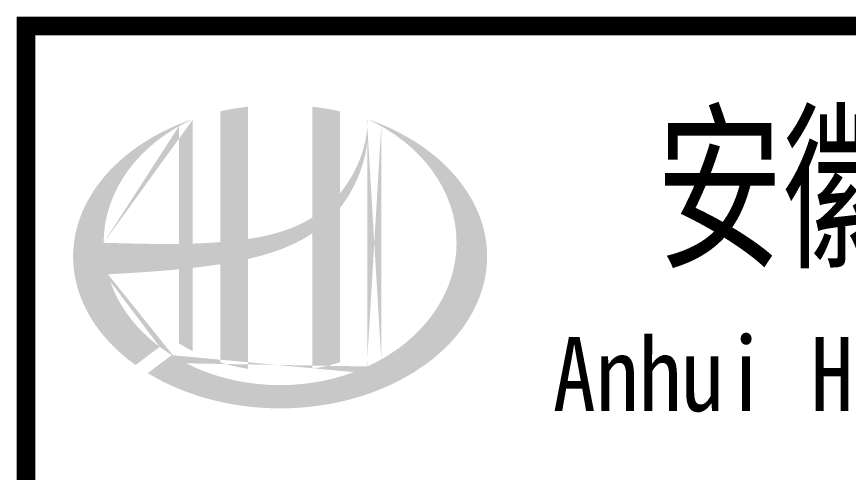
# Model space of a CAD drawing. Extents: x 6250600 to 6678662, y -692028 to -290561.
# Drawn here: x 6584403 to 6587537, y -415306 to -413589 of the extents above; entities that cross this region are included whole.
import ezdxf
from ezdxf.enums import TextEntityAlignment as Align

# ---------------------------------------------------------------- set-up
doc = ezdxf.new("R2010")
doc.units = 0
doc.header["$LTSCALE"] = 1000
doc.header["$MEASUREMENT"] = 0
doc.layers.get('0').update_dxf_attribs({"linetype": 'CONTINUOUS'})
doc.styles.add('ECEC_TQ_S', font='')
doc.styles.get('ECEC_TQ_S').set_extended_font_data('SimSun')

msp = doc.modelspace()

# ---------------------------------------------------------------- hatches: boundary and pattern name
h = msp.add_hatch(color=256)
edge = h.paths.add_edge_path()
edge.add_spline(control_points=[(6585274.2, -414501.9), (6585280.3, -414500.5), (6585286.4, -414499.1), (6585335.5, -414487.2), (6585378.1, -414474.2), (6585453.1, -414443.1), (6585486, -414426.1), (6585516.8, -414405.5)], knot_values=[61.629012, 61.629012, 61.629012, 61.629012, 63.330431, 63.330431, 75.353634, 75.353634, 85.398649, 85.398649, 85.398649, 85.398649], degree=3, periodic=0)
edge.add_line((6585516.8, -414405.5), (6585516.8, -414915.8))
edge.add_spline(control_points=[(6585516.8, -414915.8), (6585534, -414913), (6585551, -414909.7), (6585585.8, -414901.6), (6585603.5, -414896.8), (6585620.8, -414891.3)], knot_values=[4.908456, 4.908456, 4.908456, 4.908456, 4.992821, 4.992821, 5.083034, 5.083034, 5.083034, 5.083034], degree=3, periodic=0)
edge.add_line((6585620.8, -414891.3), (6585620.8, -414309.9))
edge.add_spline(control_points=[(6585620.8, -414309.9), (6585629.5, -414299), (6585637.7, -414287.6), (6585663.8, -414248), (6585679.4, -414218), (6585708.7, -414145.2), (6585719.9, -414101.4), (6585724.6, -414056.1), (6585724.7, -414054.8), (6585724.8, -414053.5)], knot_values=[97.991744, 97.991744, 97.991744, 97.991744, 101.64219, 101.64219, 110.337975, 110.337975, 121.934322, 121.934322, 122.270691, 122.270691, 122.270691, 122.270691], degree=3, periodic=0)
edge.add_line((6585724.8, -414053.5), (6585724.8, -413983.1))
edge.add_spline(control_points=[(6585724.8, -413983.1), (6585724.8, -413990.8), (6585724.4, -413998.5), (6585723.8, -414006.1)], knot_values=[126.194075, 126.194075, 126.194075, 126.194075, 128.396762, 128.396762, 128.396762, 128.396762], degree=3, periodic=0)
edge.add_spline(control_points=[(6585723.8, -414006.1), (6585723.4, -414012.3), (6585722.7, -414018.6), (6585722, -414024.8)], knot_values=[124.417049, 124.417049, 124.417049, 124.417049, 126.194075, 126.194075, 126.194075, 126.194075], degree=3, periodic=0)
edge.add_spline(control_points=[(6585722, -414024.8), (6585720.8, -414033.9), (6585719.4, -414043), (6585717.6, -414052.1)], knot_values=[121.80529, 121.80529, 121.80529, 121.80529, 124.417049, 124.417049, 124.417049, 124.417049], degree=3, periodic=0)
edge.add_spline(control_points=[(6585717.6, -414052.1), (6585715.2, -414064.3), (6585712.2, -414076.4), (6585708.8, -414088.4)], knot_values=[118.31574, 118.31574, 118.31574, 118.31574, 121.80529, 121.80529, 121.80529, 121.80529], degree=3, periodic=0)
edge.add_spline(control_points=[(6585708.8, -414088.4), (6585705.3, -414100.5), (6585701.2, -414112.5), (6585696.7, -414124.4)], knot_values=[114.795988, 114.795988, 114.795988, 114.795988, 118.31574, 118.31574, 118.31574, 118.31574], degree=3, periodic=0)
edge.add_spline(control_points=[(6585696.7, -414124.4), (6585692.2, -414136.1), (6585687.2, -414147.6), (6585681.8, -414159)], knot_values=[111.329641, 111.329641, 111.329641, 111.329641, 114.795988, 114.795988, 114.795988, 114.795988], degree=3, periodic=0)
edge.add_spline(control_points=[(6585681.8, -414159), (6585676.2, -414170.5), (6585670.2, -414181.9), (6585663.8, -414192.9)], knot_values=[107.79529, 107.79529, 107.79529, 107.79529, 111.329641, 111.329641, 111.329641, 111.329641], degree=3, periodic=0)
edge.add_spline(control_points=[(6585663.8, -414192.9), (6585657.5, -414203.8), (6585650.7, -414214.3), (6585643.6, -414224.6)], knot_values=[104.343579, 104.343579, 104.343579, 104.343579, 107.79529, 107.79529, 107.79529, 107.79529], degree=3, periodic=0)
edge.add_spline(control_points=[(6585643.6, -414224.6), (6585636.4, -414235), (6585628.8, -414245), (6585620.8, -414254.7)], knot_values=[100.8507, 100.8507, 100.8507, 100.8507, 104.343579, 104.343579, 104.343579, 104.343579], degree=3, periodic=0)
edge.add_line((6585620.8, -414254.7), (6585620.8, -413945.4))
edge.add_spline(control_points=[(6585620.8, -413945.4), (6585586.8, -413937.9), (6585552, -413932), (6585516.8, -413927.9)], knot_values=[4.423999, 4.423999, 4.423999, 4.423999, 4.558741, 4.558741, 4.558741, 4.558741], degree=3, periodic=0)
edge.add_line((6585516.8, -413927.9), (6585516.8, -414346.1))
edge.add_spline(control_points=[(6585516.8, -414346.1), (6585444.9, -414390.6), (6585360.7, -414413.8), (6585274.2, -414426.8)], knot_values=[63.246215, 63.246215, 63.246215, 63.246215, 87.689124, 87.689124, 87.689124, 87.689124], degree=3, periodic=0)
edge.add_line((6585274.2, -414426.8), (6585274.2, -413927.9))
edge.add_spline(control_points=[(6585274.2, -413927.9), (6585239, -413932), (6585204.2, -413937.9), (6585170.2, -413945.4)], knot_values=[4.866038, 4.866038, 4.866038, 4.866038, 5.000777, 5.000777, 5.000777, 5.000777], degree=3, periodic=0)
edge.add_line((6585170.2, -413945.4), (6585170.2, -414438.3))
edge.add_spline(control_points=[(6585170.2, -414438.3), (6585168.5, -414438.4), (6585133.6, -414441), (6585098.9, -414442.8), (6585066.2, -414443.8)], knot_values=[43.657356, 43.657356, 43.657356, 43.657356, 44.134253, 53.497092, 53.497092, 53.497092, 53.497092], degree=3, periodic=0)
edge.add_line((6585066.2, -414443.8), (6585066.2, -413974.7))
edge.add_spline(control_points=[(6585066.2, -413974.7), (6585049.1, -413980.5), (6585032.4, -413986.8), (6585016, -413993.6)], knot_values=[5.14157, 5.14157, 5.14157, 5.14157, 5.212921, 5.212921, 5.212921, 5.212921], degree=3, periodic=0)
edge.add_spline(control_points=[(6585016, -413993.6), (6585009.1, -413996.4), (6585002.2, -413999.3), (6584970, -414013.5), (6584945.5, -414025.7), (6584922, -414038.9)], knot_values=[5.212921, 5.212921, 5.212921, 5.212921, 5.24296, 5.24296, 5.355623, 5.355623, 5.355623, 5.355623], degree=3, periodic=0)
edge.add_spline(control_points=[(6584922, -414038.9), (6584907.1, -414047.3), (6584892.7, -414056.1), (6584878.7, -414065.2)], knot_values=[5.355623, 5.355623, 5.355623, 5.355623, 5.426974, 5.426974, 5.426974, 5.426974], degree=3, periodic=0)
edge.add_spline(control_points=[(6584878.7, -414065.2), (6584871.3, -414070), (6584864, -414074.9), (6584850.5, -414084.4), (6584844.2, -414088.9), (6584838.1, -414093.5)], knot_values=[5.426974, 5.426974, 5.426974, 5.426974, 5.464765, 5.464765, 5.498325, 5.498325, 5.498325, 5.498325], degree=3, periodic=0)
edge.add_spline(control_points=[(6584838.1, -414093.5), (6584812, -414113.1), (6584788, -414134), (6584766.1, -414155.9)], knot_values=[5.498325, 5.498325, 5.498325, 5.498325, 5.641027, 5.641027, 5.641027, 5.641027], degree=3, periodic=0)
edge.add_spline(control_points=[(6584766.1, -414155.9), (6584759.1, -414162.9), (6584752.3, -414170), (6584731.9, -414192.6), (6584719, -414208.4), (6584707.2, -414224.6)], knot_values=[5.641027, 5.641027, 5.641027, 5.641027, 5.686569, 5.686569, 5.783729, 5.783729, 5.783729, 5.783729], degree=3, periodic=0)
edge.add_spline(control_points=[(6584707.2, -414224.6), (6584692.1, -414245.4), (6584678.8, -414266.8), (6584665.7, -414291.8), (6584664, -414295), (6584662.5, -414298.1)], knot_values=[5.783729, 5.783729, 5.783729, 5.783729, 5.908374, 5.908374, 5.92643, 5.92643, 5.92643, 5.92643], degree=3, periodic=0)
edge.add_spline(control_points=[(6584662.5, -414298.1), (6584650, -414323.2), (6584640, -414348.9), (6584632.4, -414374.8)], knot_values=[5.92643, 5.92643, 5.92643, 5.92643, 6.069132, 6.069132, 6.069132, 6.069132], degree=3, periodic=0)
edge.add_spline(control_points=[(6584632.4, -414374.8), (6584629.2, -414385.9), (6584626.5, -414397.1), (6584621.1, -414423.3), (6584618.8, -414438.3), (6584617.4, -414453.4)], knot_values=[6.069132, 6.069132, 6.069132, 6.069132, 6.130179, 6.130179, 6.211834, 6.211834, 6.211834, 6.211834], degree=3, periodic=0)
edge.add_spline(control_points=[(6584617.4, -414453.4), (6584616.1, -414466.5), (6584615.5, -414479.7), (6584615.5, -414492.9)], knot_values=[6.211834, 6.211834, 6.211834, 6.211834, 6.283185, 6.283185, 6.283185, 6.283185], degree=3, periodic=0)
edge.add_spline(control_points=[(6584615.5, -414492.9), (6584615.5, -414502.2), (6584615.8, -414511.6), (6584616.5, -414520.9)], knot_values=[6.283185, 6.283185, 6.283185, 6.283185, 6.333655, 6.333655, 6.333655, 6.333655], degree=3, periodic=0)
edge.add_spline(control_points=[(6584616.5, -414520.9), (6584617.7, -414539.5), (6584620.2, -414558.2), (6584624, -414576.7)], knot_values=[6.333655, 6.333655, 6.333655, 6.333655, 6.434594, 6.434594, 6.434594, 6.434594], degree=3, periodic=0)
edge.add_spline(control_points=[(6584624, -414576.7), (6584624.2, -414577.9), (6584624.5, -414579.1), (6584628.4, -414597.6), (6584633.2, -414614.8), (6584639, -414631.8)], knot_values=[6.434594, 6.434594, 6.434594, 6.434594, 6.441278, 6.441278, 6.535532, 6.535532, 6.535532, 6.535532], degree=3, periodic=0)
edge.add_spline(control_points=[(6584639, -414631.8), (6584645.3, -414650), (6584652.8, -414668.1), (6584661.6, -414685.9)], knot_values=[6.535532, 6.535532, 6.535532, 6.535532, 6.636471, 6.636471, 6.636471, 6.636471], degree=3, periodic=0)
edge.add_spline(control_points=[(6584661.6, -414685.9), (6584663.8, -414690.3), (6584666, -414694.8), (6584675.4, -414712.5), (6584683.1, -414725.5), (6584691.5, -414738.3)], knot_values=[6.636471, 6.636471, 6.636471, 6.636471, 6.661894, 6.661894, 6.73741, 6.73741, 6.73741, 6.73741], degree=3, periodic=0)
edge.add_spline(control_points=[(6584691.5, -414738.3), (6584702.6, -414755.5), (6584715, -414772.3), (6584728.5, -414788.7)], knot_values=[6.73741, 6.73741, 6.73741, 6.73741, 6.838349, 6.838349, 6.838349, 6.838349], degree=3, periodic=0)
edge.add_spline(control_points=[(6584728.5, -414788.7), (6584734.5, -414795.8), (6584740.6, -414802.9), (6584755.1, -414818.9), (6584763.7, -414827.7), (6584772.5, -414836.3)], knot_values=[6.838349, 6.838349, 6.838349, 6.838349, 6.88251, 6.88251, 6.939288, 6.939288, 6.939288, 6.939288], degree=3, periodic=0)
edge.add_spline(control_points=[(6584772.5, -414836.3), (6584788.3, -414851.7), (6584805.2, -414866.5), (6584823.1, -414880.7)], knot_values=[6.939288, 6.939288, 6.939288, 6.939288, 7.040227, 7.040227, 7.040227, 7.040227], degree=3, periodic=0)
edge.add_spline(control_points=[(6584823.1, -414880.7), (6584832, -414887.8), (6584841.2, -414894.8), (6584850.7, -414901.6)], knot_values=[7.040227, 7.040227, 7.040227, 7.040227, 7.090696, 7.090696, 7.090696, 7.090696], degree=3, periodic=0)
edge.add_line((6584850.7, -414901.6), (6584941.8, -414833.2))
edge.add_ellipse((6585395.5, -414440.9), major_axis=(665, 0), ratio=0.806676, start_angle=192.819, end_angle=226.9853, ccw=False)
edge.add_spline(control_points=[(6584747.1, -414559.9), (6584771.1, -414558.5), (6584795.2, -414557), (6584883.9, -414551.5), (6584948.7, -414547.2), (6585014.2, -414540.8)], knot_values=[11.398263, 11.398263, 11.398263, 11.398263, 18.40729, 18.40729, 37.18094, 37.18094, 37.18094, 37.18094], degree=3, periodic=0)
edge.add_line((6585014.2, -414540.8), (6585014.2, -414819.9))
edge.add_spline(control_points=[(6585014.2, -414819.9), (6585017.7, -414822.1), (6585021.3, -414824.4), (6585038.3, -414834.5), (6585052, -414842.1), (6585066.2, -414849.3)], knot_values=[4.049945, 4.049945, 4.049945, 4.049945, 4.072021, 4.072021, 4.153257, 4.153257, 4.153257, 4.153257], degree=3, periodic=0)
edge.add_line((6585066.2, -414849.3), (6585066.2, -414535.4))
edge.add_spline(control_points=[(6585066.2, -414535.4), (6585098.4, -414531.7), (6585130.7, -414527.5), (6585165.6, -414522.1), (6585167.9, -414521.8), (6585170.2, -414521.4)], knot_values=[42.135009, 42.135009, 42.135009, 42.135009, 51.307228, 51.307228, 51.948574, 51.948574, 51.948574, 51.948574], degree=3, periodic=0)
edge.add_line((6585170.2, -414521.4), (6585170.2, -414891.3))
edge.add_spline(control_points=[(6585170.2, -414891.3), (6585203.8, -414901.9), (6585238.7, -414910.1), (6585274.2, -414915.8)], knot_values=[4.34174, 4.34174, 4.34174, 4.34174, 4.516316, 4.516316, 4.516316, 4.516316], degree=3, periodic=0)
edge.add_line((6585274.2, -414915.8), (6585274.2, -414501.9))
edge = h.paths.add_edge_path(flags=16)
edge.add_ellipse((6585395.5, -414440.9), major_axis=(665, 0), ratio=0.806676, start_angle=124.9875, end_angle=179.999, ccw=False)
edge.add_line((6585014.2, -414001.4), (6585014.2, -414445))
edge.add_spline(control_points=[(6585014.2, -414445), (6584918.8, -414446.3), (6584824.9, -414443.3), (6584730.5, -414440.9)], knot_values=[11.27373, 11.27373, 11.27373, 11.27373, 38.687513, 38.687513, 38.687513, 38.687513], degree=3, periodic=0)
edge = h.paths.add_edge_path()
edge.add_spline(control_points=[(6584896.7, -414932), (6584927.7, -414951), (6584960.9, -414968.3), (6585045.5, -415005.5), (6585098.8, -415023.4), (6585209.5, -415050), (6585267, -415058.7), (6585383.1, -415066.4), (6585441.8, -415065.5), (6585557.3, -415054), (6585614.2, -415043.5), (6585723.2, -415013.5), (6585775.4, -414993.9), (6585872.3, -414947.1), (6585917, -414919.7), (6585997, -414858.8), (6586032.2, -414825.2), (6586091.5, -414753.7), (6586115.6, -414715.8), (6586152, -414637.7), (6586164.3, -414597.5), (6586176.9, -414516.3), (6586177.1, -414475.3), (6586165.7, -414393.8), (6586153.9, -414353.3), (6586118.3, -414274.6), (6586094.5, -414236.4), (6586035.6, -414164.2), (6586000.6, -414130.3), (6585920.8, -414068.6), (6585876, -414040.9), (6585794.9, -414001.1), (6585760.5, -413986.9), (6585724.8, -413974.7)], knot_values=[0.886421, 0.886421, 0.886421, 0.886421, 1.040557, 1.040557, 1.261172, 1.261172, 1.481788, 1.481788, 1.702404, 1.702404, 1.92302, 1.92302, 2.143636, 2.143636, 2.364252, 2.364252, 2.584868, 2.584868, 2.805484, 2.805484, 3.026099, 3.026099, 3.246715, 3.246715, 3.46852, 3.46852, 3.690325, 3.690325, 3.91213, 3.91213, 4.133935, 4.133935, 4.283209, 4.283209, 4.283209, 4.283209], degree=3, periodic=0)
edge.add_line((6585724.8, -413974.7), (6585724.8, -413974.8))
edge.add_spline(control_points=[(6585724.8, -413974.8), (6585724.9, -413977.6), (6585724.9, -413980.4), (6585724.8, -413983.1)], knot_values=[128.396762, 128.396762, 128.396762, 128.396762, 129.192193, 129.192193, 129.192193, 129.192193], degree=3, periodic=0)
edge.add_line((6585724.8, -413983.1), (6585724.8, -414907))
edge.add_ellipse((6585395.5, -414440.9), major_axis=(665, 0), ratio=0.806676, start_angle=232.1054, end_angle=299.6833, ccw=False)
edge.add_line((6584987, -414864.3), (6584896.7, -414932))
edge = h.paths.add_edge_path(flags=16)
edge.add_ellipse((6585395.5, -414440.9), major_axis=(665, 0), ratio=0.806676, start_angle=304.9875, end_angle=415.0121, ccw=False)
edge.add_line((6585776.8, -414880.4), (6585776.8, -414001.4))
h = msp.add_hatch(color=256)
edge = h.paths.add_edge_path()
edge.add_spline(control_points=[(6585274.2, -414501.9), (6585280.3, -414500.5), (6585286.4, -414499.1), (6585335.5, -414487.2), (6585378.1, -414474.2), (6585453.1, -414443.1), (6585486, -414426.1), (6585516.8, -414405.5)], knot_values=[61.629012, 61.629012, 61.629012, 61.629012, 63.330431, 63.330431, 75.353634, 75.353634, 85.398649, 85.398649, 85.398649, 85.398649], degree=3, periodic=0)
edge.add_line((6585516.8, -414405.5), (6585516.8, -414915.8))
edge.add_spline(control_points=[(6585516.8, -414915.8), (6585534, -414913), (6585551, -414909.7), (6585585.8, -414901.6), (6585603.5, -414896.8), (6585620.8, -414891.3)], knot_values=[4.908456, 4.908456, 4.908456, 4.908456, 4.992821, 4.992821, 5.083034, 5.083034, 5.083034, 5.083034], degree=3, periodic=0)
edge.add_line((6585620.8, -414891.3), (6585620.8, -414309.9))
edge.add_spline(control_points=[(6585620.8, -414309.9), (6585629.5, -414299), (6585637.7, -414287.6), (6585663.8, -414248), (6585679.4, -414218), (6585708.7, -414145.2), (6585719.9, -414101.4), (6585724.6, -414056.1), (6585724.7, -414054.8), (6585724.8, -414053.5)], knot_values=[97.991744, 97.991744, 97.991744, 97.991744, 101.64219, 101.64219, 110.337975, 110.337975, 121.934322, 121.934322, 122.270691, 122.270691, 122.270691, 122.270691], degree=3, periodic=0)
edge.add_line((6585724.8, -414053.5), (6585724.8, -413983.1))
edge.add_spline(control_points=[(6585724.8, -413983.1), (6585724.8, -413990.8), (6585724.4, -413998.5), (6585723.8, -414006.1)], knot_values=[126.194075, 126.194075, 126.194075, 126.194075, 128.396762, 128.396762, 128.396762, 128.396762], degree=3, periodic=0)
edge.add_spline(control_points=[(6585723.8, -414006.1), (6585723.4, -414012.3), (6585722.7, -414018.6), (6585722, -414024.8)], knot_values=[124.417049, 124.417049, 124.417049, 124.417049, 126.194075, 126.194075, 126.194075, 126.194075], degree=3, periodic=0)
edge.add_spline(control_points=[(6585722, -414024.8), (6585720.8, -414033.9), (6585719.4, -414043), (6585717.6, -414052.1)], knot_values=[121.80529, 121.80529, 121.80529, 121.80529, 124.417049, 124.417049, 124.417049, 124.417049], degree=3, periodic=0)
edge.add_spline(control_points=[(6585717.6, -414052.1), (6585715.2, -414064.3), (6585712.2, -414076.4), (6585708.8, -414088.4)], knot_values=[118.31574, 118.31574, 118.31574, 118.31574, 121.80529, 121.80529, 121.80529, 121.80529], degree=3, periodic=0)
edge.add_spline(control_points=[(6585708.8, -414088.4), (6585705.3, -414100.5), (6585701.2, -414112.5), (6585696.7, -414124.4)], knot_values=[114.795988, 114.795988, 114.795988, 114.795988, 118.31574, 118.31574, 118.31574, 118.31574], degree=3, periodic=0)
edge.add_spline(control_points=[(6585696.7, -414124.4), (6585692.2, -414136.1), (6585687.2, -414147.6), (6585681.8, -414159)], knot_values=[111.329641, 111.329641, 111.329641, 111.329641, 114.795988, 114.795988, 114.795988, 114.795988], degree=3, periodic=0)
edge.add_spline(control_points=[(6585681.8, -414159), (6585676.2, -414170.5), (6585670.2, -414181.9), (6585663.8, -414192.9)], knot_values=[107.79529, 107.79529, 107.79529, 107.79529, 111.329641, 111.329641, 111.329641, 111.329641], degree=3, periodic=0)
edge.add_spline(control_points=[(6585663.8, -414192.9), (6585657.5, -414203.8), (6585650.7, -414214.3), (6585643.6, -414224.6)], knot_values=[104.343579, 104.343579, 104.343579, 104.343579, 107.79529, 107.79529, 107.79529, 107.79529], degree=3, periodic=0)
edge.add_spline(control_points=[(6585643.6, -414224.6), (6585636.4, -414235), (6585628.8, -414245), (6585620.8, -414254.7)], knot_values=[100.8507, 100.8507, 100.8507, 100.8507, 104.343579, 104.343579, 104.343579, 104.343579], degree=3, periodic=0)
edge.add_line((6585620.8, -414254.7), (6585620.8, -413945.4))
edge.add_spline(control_points=[(6585620.8, -413945.4), (6585586.8, -413937.9), (6585552, -413932), (6585516.8, -413927.9)], knot_values=[4.423999, 4.423999, 4.423999, 4.423999, 4.558741, 4.558741, 4.558741, 4.558741], degree=3, periodic=0)
edge.add_line((6585516.8, -413927.9), (6585516.8, -414346.1))
edge.add_spline(control_points=[(6585516.8, -414346.1), (6585444.9, -414390.6), (6585360.7, -414413.8), (6585274.2, -414426.8)], knot_values=[63.246215, 63.246215, 63.246215, 63.246215, 87.689124, 87.689124, 87.689124, 87.689124], degree=3, periodic=0)
edge.add_line((6585274.2, -414426.8), (6585274.2, -413927.9))
edge.add_spline(control_points=[(6585274.2, -413927.9), (6585239, -413932), (6585204.2, -413937.9), (6585170.2, -413945.4)], knot_values=[4.866038, 4.866038, 4.866038, 4.866038, 5.000777, 5.000777, 5.000777, 5.000777], degree=3, periodic=0)
edge.add_line((6585170.2, -413945.4), (6585170.2, -414438.3))
edge.add_spline(control_points=[(6585170.2, -414438.3), (6585168.5, -414438.4), (6585133.6, -414441), (6585098.9, -414442.8), (6585066.2, -414443.8)], knot_values=[43.657356, 43.657356, 43.657356, 43.657356, 44.134253, 53.497092, 53.497092, 53.497092, 53.497092], degree=3, periodic=0)
edge.add_line((6585066.2, -414443.8), (6585066.2, -413974.7))
edge.add_spline(control_points=[(6585066.2, -413974.7), (6585049.1, -413980.5), (6585032.4, -413986.8), (6585016, -413993.6)], knot_values=[5.14157, 5.14157, 5.14157, 5.14157, 5.212921, 5.212921, 5.212921, 5.212921], degree=3, periodic=0)
edge.add_spline(control_points=[(6585016, -413993.6), (6585009.1, -413996.4), (6585002.2, -413999.3), (6584970, -414013.5), (6584945.5, -414025.7), (6584922, -414038.9)], knot_values=[5.212921, 5.212921, 5.212921, 5.212921, 5.24296, 5.24296, 5.355623, 5.355623, 5.355623, 5.355623], degree=3, periodic=0)
edge.add_spline(control_points=[(6584922, -414038.9), (6584907.1, -414047.3), (6584892.7, -414056.1), (6584878.7, -414065.2)], knot_values=[5.355623, 5.355623, 5.355623, 5.355623, 5.426974, 5.426974, 5.426974, 5.426974], degree=3, periodic=0)
edge.add_spline(control_points=[(6584878.7, -414065.2), (6584871.3, -414070), (6584864, -414074.9), (6584850.5, -414084.4), (6584844.2, -414088.9), (6584838.1, -414093.5)], knot_values=[5.426974, 5.426974, 5.426974, 5.426974, 5.464765, 5.464765, 5.498325, 5.498325, 5.498325, 5.498325], degree=3, periodic=0)
edge.add_spline(control_points=[(6584838.1, -414093.5), (6584812, -414113.1), (6584788, -414134), (6584766.1, -414155.9)], knot_values=[5.498325, 5.498325, 5.498325, 5.498325, 5.641027, 5.641027, 5.641027, 5.641027], degree=3, periodic=0)
edge.add_spline(control_points=[(6584766.1, -414155.9), (6584759.1, -414162.9), (6584752.3, -414170), (6584731.9, -414192.6), (6584719, -414208.4), (6584707.2, -414224.6)], knot_values=[5.641027, 5.641027, 5.641027, 5.641027, 5.686569, 5.686569, 5.783729, 5.783729, 5.783729, 5.783729], degree=3, periodic=0)
edge.add_spline(control_points=[(6584707.2, -414224.6), (6584692.1, -414245.4), (6584678.8, -414266.8), (6584665.7, -414291.8), (6584664, -414295), (6584662.5, -414298.1)], knot_values=[5.783729, 5.783729, 5.783729, 5.783729, 5.908374, 5.908374, 5.92643, 5.92643, 5.92643, 5.92643], degree=3, periodic=0)
edge.add_spline(control_points=[(6584662.5, -414298.1), (6584650, -414323.2), (6584640, -414348.9), (6584632.4, -414374.8)], knot_values=[5.92643, 5.92643, 5.92643, 5.92643, 6.069132, 6.069132, 6.069132, 6.069132], degree=3, periodic=0)
edge.add_spline(control_points=[(6584632.4, -414374.8), (6584629.2, -414385.9), (6584626.5, -414397.1), (6584621.1, -414423.3), (6584618.8, -414438.3), (6584617.4, -414453.4)], knot_values=[6.069132, 6.069132, 6.069132, 6.069132, 6.130179, 6.130179, 6.211834, 6.211834, 6.211834, 6.211834], degree=3, periodic=0)
edge.add_spline(control_points=[(6584617.4, -414453.4), (6584616.1, -414466.5), (6584615.5, -414479.7), (6584615.5, -414492.9)], knot_values=[6.211834, 6.211834, 6.211834, 6.211834, 6.283185, 6.283185, 6.283185, 6.283185], degree=3, periodic=0)
edge.add_spline(control_points=[(6584615.5, -414492.9), (6584615.5, -414502.2), (6584615.8, -414511.6), (6584616.5, -414520.9)], knot_values=[6.283185, 6.283185, 6.283185, 6.283185, 6.333655, 6.333655, 6.333655, 6.333655], degree=3, periodic=0)
edge.add_spline(control_points=[(6584616.5, -414520.9), (6584617.7, -414539.5), (6584620.2, -414558.2), (6584624, -414576.7)], knot_values=[6.333655, 6.333655, 6.333655, 6.333655, 6.434594, 6.434594, 6.434594, 6.434594], degree=3, periodic=0)
edge.add_spline(control_points=[(6584624, -414576.7), (6584624.2, -414577.9), (6584624.5, -414579.1), (6584628.4, -414597.6), (6584633.2, -414614.8), (6584639, -414631.8)], knot_values=[6.434594, 6.434594, 6.434594, 6.434594, 6.441278, 6.441278, 6.535532, 6.535532, 6.535532, 6.535532], degree=3, periodic=0)
edge.add_spline(control_points=[(6584639, -414631.8), (6584645.3, -414650), (6584652.8, -414668.1), (6584661.6, -414685.9)], knot_values=[6.535532, 6.535532, 6.535532, 6.535532, 6.636471, 6.636471, 6.636471, 6.636471], degree=3, periodic=0)
edge.add_spline(control_points=[(6584661.6, -414685.9), (6584663.8, -414690.3), (6584666, -414694.8), (6584675.4, -414712.5), (6584683.1, -414725.5), (6584691.5, -414738.3)], knot_values=[6.636471, 6.636471, 6.636471, 6.636471, 6.661894, 6.661894, 6.73741, 6.73741, 6.73741, 6.73741], degree=3, periodic=0)
edge.add_spline(control_points=[(6584691.5, -414738.3), (6584702.6, -414755.5), (6584715, -414772.3), (6584728.5, -414788.7)], knot_values=[6.73741, 6.73741, 6.73741, 6.73741, 6.838349, 6.838349, 6.838349, 6.838349], degree=3, periodic=0)
edge.add_spline(control_points=[(6584728.5, -414788.7), (6584734.5, -414795.8), (6584740.6, -414802.9), (6584755.1, -414818.9), (6584763.7, -414827.7), (6584772.5, -414836.3)], knot_values=[6.838349, 6.838349, 6.838349, 6.838349, 6.88251, 6.88251, 6.939288, 6.939288, 6.939288, 6.939288], degree=3, periodic=0)
edge.add_spline(control_points=[(6584772.5, -414836.3), (6584788.3, -414851.7), (6584805.2, -414866.5), (6584823.1, -414880.7)], knot_values=[6.939288, 6.939288, 6.939288, 6.939288, 7.040227, 7.040227, 7.040227, 7.040227], degree=3, periodic=0)
edge.add_spline(control_points=[(6584823.1, -414880.7), (6584832, -414887.8), (6584841.2, -414894.8), (6584850.7, -414901.6)], knot_values=[7.040227, 7.040227, 7.040227, 7.040227, 7.090696, 7.090696, 7.090696, 7.090696], degree=3, periodic=0)
edge.add_line((6584850.7, -414901.6), (6584941.8, -414833.2))
edge.add_ellipse((6585395.5, -414440.9), major_axis=(665, 0), ratio=0.806676, start_angle=192.819, end_angle=226.9853, ccw=False)
edge.add_spline(control_points=[(6584747.1, -414559.9), (6584771.1, -414558.5), (6584795.2, -414557), (6584883.9, -414551.5), (6584948.7, -414547.2), (6585014.2, -414540.8)], knot_values=[11.398263, 11.398263, 11.398263, 11.398263, 18.40729, 18.40729, 37.18094, 37.18094, 37.18094, 37.18094], degree=3, periodic=0)
edge.add_line((6585014.2, -414540.8), (6585014.2, -414819.9))
edge.add_spline(control_points=[(6585014.2, -414819.9), (6585017.7, -414822.1), (6585021.3, -414824.4), (6585038.3, -414834.5), (6585052, -414842.1), (6585066.2, -414849.3)], knot_values=[4.049945, 4.049945, 4.049945, 4.049945, 4.072021, 4.072021, 4.153257, 4.153257, 4.153257, 4.153257], degree=3, periodic=0)
edge.add_line((6585066.2, -414849.3), (6585066.2, -414535.4))
edge.add_spline(control_points=[(6585066.2, -414535.4), (6585098.4, -414531.7), (6585130.7, -414527.5), (6585165.6, -414522.1), (6585167.9, -414521.8), (6585170.2, -414521.4)], knot_values=[42.135009, 42.135009, 42.135009, 42.135009, 51.307228, 51.307228, 51.948574, 51.948574, 51.948574, 51.948574], degree=3, periodic=0)
edge.add_line((6585170.2, -414521.4), (6585170.2, -414891.3))
edge.add_spline(control_points=[(6585170.2, -414891.3), (6585203.8, -414901.9), (6585238.7, -414910.1), (6585274.2, -414915.8)], knot_values=[4.34174, 4.34174, 4.34174, 4.34174, 4.516316, 4.516316, 4.516316, 4.516316], degree=3, periodic=0)
edge.add_line((6585274.2, -414915.8), (6585274.2, -414501.9))
edge = h.paths.add_edge_path(flags=16)
edge.add_ellipse((6585395.5, -414440.9), major_axis=(665, 0), ratio=0.806676, start_angle=124.9875, end_angle=179.999, ccw=False)
edge.add_line((6585014.2, -414001.4), (6585014.2, -414445))
edge.add_spline(control_points=[(6585014.2, -414445), (6584918.8, -414446.3), (6584824.9, -414443.3), (6584730.5, -414440.9)], knot_values=[11.27373, 11.27373, 11.27373, 11.27373, 38.687513, 38.687513, 38.687513, 38.687513], degree=3, periodic=0)
edge = h.paths.add_edge_path()
edge.add_spline(control_points=[(6584896.7, -414932), (6584927.7, -414951), (6584960.9, -414968.3), (6585045.5, -415005.5), (6585098.8, -415023.4), (6585209.5, -415050), (6585267, -415058.7), (6585383.1, -415066.4), (6585441.8, -415065.5), (6585557.3, -415054), (6585614.2, -415043.5), (6585723.2, -415013.5), (6585775.4, -414993.9), (6585872.3, -414947.1), (6585917, -414919.7), (6585997, -414858.8), (6586032.2, -414825.2), (6586091.5, -414753.7), (6586115.6, -414715.8), (6586152, -414637.7), (6586164.3, -414597.5), (6586176.9, -414516.3), (6586177.1, -414475.3), (6586165.7, -414393.8), (6586153.9, -414353.3), (6586118.3, -414274.6), (6586094.5, -414236.4), (6586035.6, -414164.2), (6586000.6, -414130.3), (6585920.8, -414068.6), (6585876, -414040.9), (6585794.9, -414001.1), (6585760.5, -413986.9), (6585724.8, -413974.7)], knot_values=[0.886421, 0.886421, 0.886421, 0.886421, 1.040557, 1.040557, 1.261172, 1.261172, 1.481788, 1.481788, 1.702404, 1.702404, 1.92302, 1.92302, 2.143636, 2.143636, 2.364252, 2.364252, 2.584868, 2.584868, 2.805484, 2.805484, 3.026099, 3.026099, 3.246715, 3.246715, 3.46852, 3.46852, 3.690325, 3.690325, 3.91213, 3.91213, 4.133935, 4.133935, 4.283209, 4.283209, 4.283209, 4.283209], degree=3, periodic=0)
edge.add_line((6585724.8, -413974.7), (6585724.8, -413974.8))
edge.add_spline(control_points=[(6585724.8, -413974.8), (6585724.9, -413977.6), (6585724.9, -413980.4), (6585724.8, -413983.1)], knot_values=[128.396762, 128.396762, 128.396762, 128.396762, 129.192193, 129.192193, 129.192193, 129.192193], degree=3, periodic=0)
edge.add_line((6585724.8, -413983.1), (6585724.8, -414907))
edge.add_ellipse((6585395.5, -414440.9), major_axis=(665, 0), ratio=0.806676, start_angle=232.1054, end_angle=299.6833, ccw=False)
edge.add_line((6584987, -414864.3), (6584896.7, -414932))
edge = h.paths.add_edge_path(flags=16)
edge.add_ellipse((6585395.5, -414440.9), major_axis=(665, 0), ratio=0.806676, start_angle=304.9875, end_angle=415.0121, ccw=False)
edge.add_line((6585776.8, -414880.4), (6585776.8, -414001.4))

# ---------------------------------------------------------------- linework, layer by layer
msp.add_lwpolyline([(6602437.7, -413623.5, 70, 70, 0), (6584437.7, -413623.5, 70, 70, 0), (6584437.7, -419623.5, 0, 0, 0)], format="xyseb")
at = {"const_width": 70}
msp.add_lwpolyline([(6584437.7, -413623.5), (6584437.7, -419623.5)], dxfattribs=at)

# ---------------------------------------------------------------- texts
at = {"style": 'ECEC_TQ_S'}
for s, height, width, p in [('安徽华东化工医药工程有限责任公司', 500, 0.7, (6590632.6, -414223.5)), ('安徽华东化工医药工程有限责任公司', 500, 0.7, (6590632.6, -414223.5)), ('Anhui Huadong Chemical & Medical Engineering Co.,Ltd', 280, 0.85, (6590632.6, -414973.5)), ('Anhui Huadong Chemical & Medical Engineering Co.,Ltd', 280, 0.85, (6590632.6, -414973.5))]:
    msp.add_text(s, height=height, dxfattribs=dict(at, width=width)).set_placement(p, align=Align.MIDDLE)

doc.saveas('drawing.dxf')
